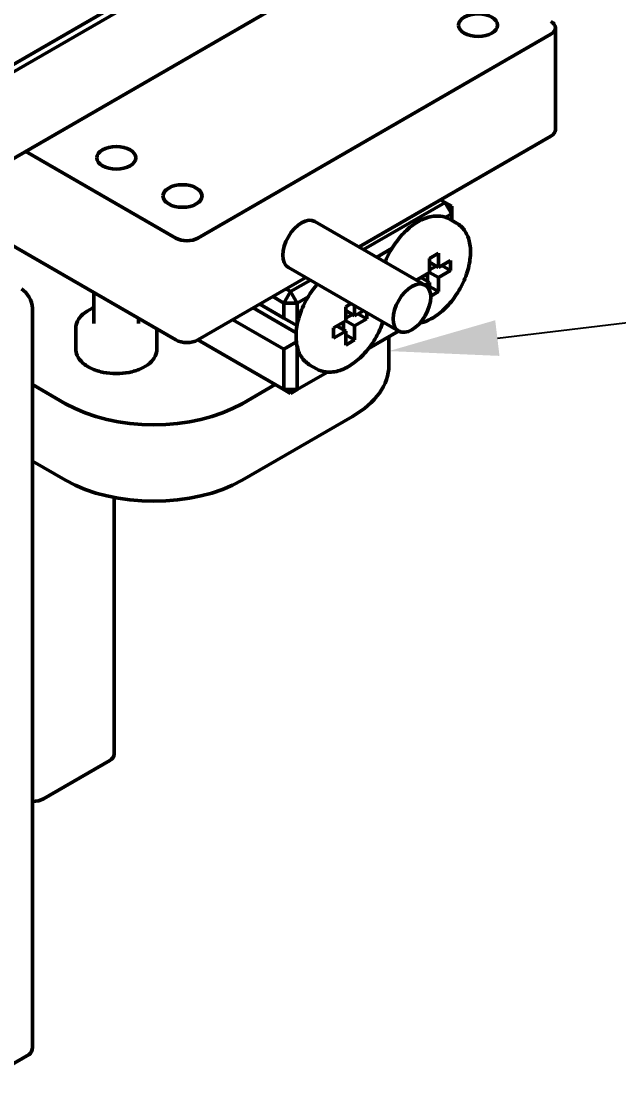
# Model space of a CAD drawing. Header units: millimetres. Extents: x 0 to 210, y 0 to 297.
# Drawn here: x 122.03 to 141.17, y 179.7 to 214.02 of the extents above; entities that cross this region are included whole.
import ezdxf
from ezdxf import colors
from ezdxf.entities.mleader import LeaderData, LeaderLine
from ezdxf.math import Vec2, Vec3

# ---------------------------------------------------------------- set-up
doc = ezdxf.new("R2010")
doc.units = ezdxf.units.MM
doc.header["$LTSCALE"] = 0.75
doc.layers.add('Balloons', color=7, linetype='Continuous', lineweight=25)
doc.layers.add('Visible', color=7, linetype='Continuous', lineweight=50)
doc.styles.get("Standard").update_dxf_attribs({"font": 'arial.ttf'})

# ---------------------------------------------------------------- blocks, each defined once
blk = doc.blocks.new('*B6')
at = {"transparency": 16777216}
for start, end in [(90, 270), (270, 90)]:
    blk.add_arc((0, 0), 6.25, start, end, dxfattribs=at)
at = {"transparency": 16777216, "insert": (0, 0), "char_height": 5, "attachment_point": 5}
blk.add_mtext('4', dxfattribs=at)

msp = doc.modelspace()

# ---------------------------------------------------------------- linework, layer by layer
at = {"layer": 'Visible', "extrusion": (0, 0.816497, 0.57735)}
for p, q in [((118.35, 210.426), (139.139, 222.428)), ((118.491, 210.752), (138.997, 222.591)), ((139.139, 219.652), (118.35, 207.65)), ((139.144, 213.815), (139.144, 210.549)), ((127.684, 207.079), (138.998, 213.611)), ((132.847, 206.794), (138.998, 210.345)), ((122.169, 209.855), (126.977, 207.079)), ((135.604, 208.222), (135.462, 208.304)), ((132.989, 206.712), (135.604, 208.222)), ((135.816, 208.1), (135.604, 208.222)), ((135.816, 207.855), (135.604, 208.222)), ((135.816, 208.1), (135.816, 207.855)), ((135.62, 207.742), (135.816, 207.855)), ((135.973, 207.556), (135.761, 207.678)), ((135.816, 207.855), (135.816, 207.647)), ((120.684, 207.446), (126.977, 203.813)), ((134.968, 205.57), (131.432, 207.611)), ((133.413, 206.467), (133.905, 206.751)), ((135.109, 206.426), (135.391, 206.589)), ((135.391, 206.589), (135.391, 206.14)), ((135.109, 205.977), (135.109, 206.426)), ((135.109, 206.303), (135.391, 206.14)), ((135.391, 206.14), (135.78, 206.364)), ((135.78, 206.364), (135.78, 206.038)), ((134.118, 204.097), (130.582, 206.139)), ((134.72, 205.752), (135.109, 205.977)), ((135.038, 205.691), (135.038, 205.936)), ((135.109, 206.058), (135.321, 206.181)), ((135.109, 205.977), (135.391, 205.813)), ((135.78, 206.038), (135.391, 205.813)), ((135.498, 206.201), (135.78, 206.038)), ((127.684, 203.813), (131.147, 205.812)), ((130.654, 205.364), (131.289, 205.731)), ((134.72, 205.713), (134.72, 205.752)), ((134.826, 205.813), (135.109, 205.65)), ((135.109, 205.65), (134.969, 205.569)), ((135.109, 205.395), (135.109, 205.65)), ((135.391, 205.813), (135.391, 205.364)), ((124.353, 205.328), (124.353, 204.344)), ((130.654, 205.364), (130.442, 204.997)), ((130.512, 205.446), (130.654, 205.364)), ((130.654, 205.364), (130.866, 204.997)), ((135.109, 205.528), (135.391, 205.364)), ((135.391, 205.364), (135.143, 205.221)), ((129.671, 204.96), (130.442, 204.516)), ((130.442, 204.997), (130.088, 205.201)), ((130.866, 204.997), (130.442, 204.997)), ((130.442, 204.997), (130.442, 204.516)), ((130.866, 204.997), (131.218, 205.2)), ((130.866, 204.312), (130.866, 204.997)), ((132.422, 204.874), (132.597, 204.976)), ((132.422, 204.425), (132.422, 204.874)), ((132.704, 204.913), (132.704, 204.589)), ((122.381, 204.834), (122.381, 181.155)), ((130.832, 204.046), (129.459, 204.838)), ((132.422, 204.752), (132.704, 204.589)), ((132.422, 204.507), (132.634, 204.629)), ((132.704, 204.589), (132.986, 204.751)), ((132.811, 204.65), (133.093, 204.487)), ((133.093, 204.689), (133.093, 204.487)), ((125.783, 204.502), (125.783, 204.344)), ((130.442, 203.518), (128.808, 204.462)), ((130.859, 204.275), (130.442, 204.516)), ((132.033, 204.201), (132.422, 204.425)), ((132.033, 203.874), (132.033, 204.201)), ((132.139, 204.262), (132.422, 204.099)), ((132.351, 204.139), (132.351, 204.384)), ((132.422, 204.425), (132.704, 204.262)), ((133.093, 204.487), (132.704, 204.262)), ((132.704, 204.262), (132.704, 203.813)), ((123.768, 204.18), (123.768, 203.527)), ((126.368, 204.165), (126.368, 203.527)), ((132.422, 204.099), (132.033, 203.874)), ((132.422, 203.65), (132.422, 204.099)), ((132.422, 203.976), (132.704, 203.813)), ((134.117, 204.098), (133.155, 203.542)), ((133.805, 203.918), (133.805, 202.996)), ((127.684, 203.813), (130.442, 202.221)), ((130.442, 203.518), (130.839, 203.748)), ((130.442, 203.518), (130.442, 202.221)), ((130.866, 202.221), (130.866, 203.596)), ((132.704, 203.813), (132.422, 203.65)), ((131.486, 202.887), (131.274, 203.009)), ((131.839, 202.783), (130.866, 202.221)), ((122.381, 202.384), (123.441, 201.772)), ((129.098, 201.772), (130.159, 202.384)), ((130.442, 202.221), (130.654, 202.098)), ((130.442, 202.221), (130.866, 202.221)), ((130.866, 202.221), (130.654, 202.098)), ((132.634, 201.363), (129.098, 199.322)), ((123.441, 199.322), (122.381, 199.935)), ((125.002, 198.765), (125.002, 190.545)), ((124.856, 190.341), (122.734, 189.116)), ((120.156, 179.701), (122.277, 180.926))]:
    msp.add_line(p, q, dxfattribs=at)
at = {"layer": 'Visible', "extrusion": (2e-16, -2e-16, -1)}
msp.add_ellipse((136.664, 213.897), major_axis=(-0.626, 0), ratio=0.57735, dxfattribs=at)
at = {"layer": 'Visible', "extrusion": (2e-16, -1e-16, -1)}
msp.add_ellipse((138.644, 213.815), major_axis=(-0.5, 0), ratio=0.57735, start_param=2.356194, end_param=3.926991, dxfattribs=at)
at = {"layer": 'Visible'}
for centre, major_axis, start_param, end_param in [((138.644, 210.549), (-0.5, 0), 2.356194, 3.141593), ((122.027, 205.038), (-0.25, 0.433), 3.926991, 5.497787), ((127.33, 204.017), (0.5, 0), 3.926991, 5.497787), ((126.27, 200.955), (-4, 0), 0.785398, 2.356194), ((124.502, 190.545), (-0.5, 0), 2.356194, 3.141593), ((122.381, 189.32), (0.5, 0), 4.712389, 5.497787), ((122.027, 181.359), (-0.25, 0.433), 3.141593, 3.926991)]:
    msp.add_ellipse(centre, major_axis=major_axis, ratio=0.57735, start_param=start_param, end_param=end_param, dxfattribs=at)
at = {"layer": 'Visible', "extrusion": (2e-16, 1e-16, -1)}
msp.add_ellipse((125.068, 209.651), major_axis=(0.625, 0), ratio=0.57735, start_param=3.141593, end_param=9.424778, dxfattribs=at)
at = {"layer": 'Visible', "extrusion": (3e-16, 4e-16, -1)}
msp.add_ellipse((127.189, 208.426), major_axis=(-0.626, 0), ratio=0.57735, dxfattribs=at)
at = {"layer": 'Visible', "extrusion": (3e-16, -2e-16, -1)}
msp.add_ellipse((131.007, 206.875), major_axis=(0.425, 0.736), ratio=0.57735, start_param=3.141593, end_param=6.283185, dxfattribs=at)
at = {"layer": 'Visible', "extrusion": (2e-16, -3e-16, -1)}
msp.add_ellipse((127.33, 207.283), major_axis=(-0.5, 0), ratio=0.57735, start_param=3.926991, end_param=5.497787, dxfattribs=at)
at = {"layer": 'Visible', "extrusion": (4e-16, -1e-16, -1)}
msp.add_ellipse((134.543, 204.834), major_axis=(0.425, 0.736), ratio=0.57735, start_param=1.570796326794295, end_param=7.853981633973882, dxfattribs=at)
at = {"layer": 'Visible', "extrusion": (3e-16, 1e-16, -1)}
msp.add_ellipse((129.805, 202.996), major_axis=(4, 0), ratio=0.57735, start_param=0, end_param=0.785398, dxfattribs=at)
at = {"layer": 'Visible', "extrusion": (3e-16, 3e-16, -1)}
msp.add_ellipse((126.27, 203.405), major_axis=(4, 0), ratio=0.57735, start_param=0.785398, end_param=2.356194, dxfattribs=at)
at = {"layer": 'Visible'}
for points, knots in [([(133.685, 206.31), (133.732, 206.428), (133.787, 206.544), (133.943, 206.824), (134.053, 206.982), (134.297, 207.266), (134.431, 207.392), (134.714, 207.598), (134.864, 207.678), (135.163, 207.776), (135.313, 207.796), (135.565, 207.765), (135.669, 207.732), (135.761, 207.678)], [6.816854, 6.816854, 6.816854, 6.816854, 7.044468, 7.044468, 7.383439, 7.383439, 7.724044, 7.724044, 8.067924, 8.067924, 8.39855, 8.39855, 8.63938, 8.63938, 8.63938, 8.63938]), ([(131.274, 203.009), (131.176, 203.066), (131.092, 203.144), (130.953, 203.338), (130.902, 203.455), (130.833, 203.727), (130.821, 203.885), (130.843, 204.223), (130.878, 204.403), (130.991, 204.76), (131.068, 204.937), (131.256, 205.272), (131.366, 205.43), (131.496, 205.582), (131.504, 205.592), (131.513, 205.601)], [5.497787, 5.497787, 5.497787, 5.497787, 5.753007, 5.753007, 6.032977, 6.032977, 6.359515, 6.359515, 6.703339, 6.703339, 7.044468, 7.044468, 7.383439, 7.383439, 7.406901, 7.406901, 7.406901, 7.406901]), ([(123.768, 204.18), (123.768, 204.261), (123.788, 204.341), (123.864, 204.496), (123.923, 204.569), (124.078, 204.706), (124.176, 204.767), (124.308, 204.827), (124.33, 204.836), (124.353, 204.845)], [3.9114827, 3.9114827, 3.9114827, 3.9114827, 4.1904522, 4.1904522, 4.4904574, 4.4904574, 4.8182372, 4.8182372, 4.8816249, 4.8816249, 4.8816249, 4.8816249]), ([(133.612, 204.39), (133.557, 204.226), (133.485, 204.064), (133.305, 203.742), (133.195, 203.583), (132.951, 203.299), (132.816, 203.173), (132.533, 202.967), (132.384, 202.887), (132.084, 202.789), (131.934, 202.769), (131.682, 202.8), (131.579, 202.834), (131.486, 202.887)], [3.588673, 3.588673, 3.588673, 3.588673, 3.902875, 3.902875, 4.241846, 4.241846, 4.582452, 4.582452, 4.926331, 4.926331, 5.256957, 5.256957, 5.497787, 5.497787, 5.497787, 5.497787]), ([(126.368, 203.527), (126.368, 203.447), (126.348, 203.366), (126.271, 203.212), (126.212, 203.138), (126.058, 203.002), (125.959, 202.941), (125.736, 202.839), (125.61, 202.8), (125.345, 202.748), (125.206, 202.734), (124.929, 202.734), (124.791, 202.748), (124.527, 202.8), (124.402, 202.839), (124.177, 202.94), (124.077, 203.002), (123.915, 203.146), (123.852, 203.227), (123.783, 203.384), (123.768, 203.455), (123.768, 203.527)], [0.76989, 0.76989, 0.76989, 0.76989, 1.04886, 1.04886, 1.348865, 1.348865, 1.676645, 1.676645, 2.009717, 2.009717, 2.340749, 2.340749, 2.670769, 2.670769, 3.001796, 3.001796, 3.334859, 3.334859, 3.662522, 3.662522, 3.911483, 3.911483, 3.911483, 3.911483])]:
    msp.add_open_spline(points, degree=3, knots=knots, dxfattribs=at)
at = {"layer": 'Visible', "extrusion": (1.0773e-12, 1.74e-13, -1)}
msp.add_open_spline([(135.973, 207.556), (136.071, 207.499), (136.156, 207.421), (136.295, 207.228), (136.346, 207.111), (136.415, 206.839), (136.426, 206.68), (136.405, 206.342), (136.369, 206.162), (136.256, 205.805), (136.179, 205.628), (135.992, 205.293), (135.882, 205.135), (135.638, 204.851), (135.503, 204.725), (135.22, 204.518), (135.071, 204.438), (134.88, 204.376), (134.841, 204.365), (134.802, 204.357)], degree=3, knots=[2.356194, 2.356194, 2.356194, 2.356194, 2.611414, 2.611414, 2.891384, 2.891384, 3.217922, 3.217922, 3.561746, 3.561746, 3.902875, 3.902875, 4.241846, 4.241846, 4.582452, 4.582452, 4.926331, 4.926331, 5.013444, 5.013444, 5.013444, 5.013444], dxfattribs=at)

# ---------------------------------------------------------------- leaders
at = {"layer": 'Balloons'}
ml = msp.add_multileader_block('Standard', dxfattribs=at)
ml.set_content('*B6', color=256)
ml.set_leader_properties()
ml.build(insert=Vec2(0, 0))
ml.multileader.update_dxf_attribs({"has_dogleg": 0, "arrow_head_size": 3.5, "block_connection_type": 1})
ctx = ml.context
ctx.base_point, ctx.char_height, ctx.arrow_head_size = Vec3(179.202, 208.902), 3.5, 3.5
ctx.attachment_type = 1
notes = []
notes.append((ctx, [(0, (1, 1, 0), (171.202, 208.902), (1, 0), 8, [(0, [(133.805, 203.457)], 0, [])])]))
ctx.block.insert = Vec3(179.202, 208.902)
for ctx, leaders in notes:
    for number, flags, end, landing, length, lines in leaders:
        leader = LeaderData()
        leader.index, (leader.has_last_leader_line, leader.has_dogleg_vector, leader.attachment_direction) = number, flags
        leader.last_leader_point, leader.dogleg_vector, leader.dogleg_length = Vec3(end), Vec3(landing), length
        for number, points, colour, breaks in lines:
            line = LeaderLine()
            line.index, line.vertices, line.color, line.breaks = number, Vec3.list(points), colors.encode_raw_color(colour), breaks
            leader.lines.append(line)
        ctx.leaders.append(leader)

doc.saveas('drawing.dxf')
